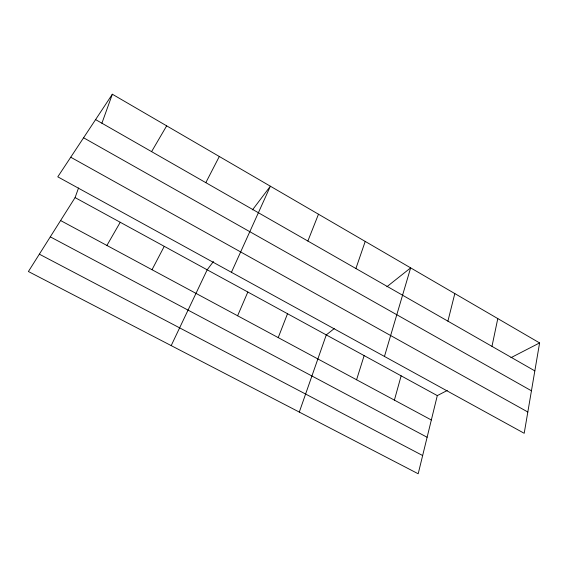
<?xml version="1.0" encoding="UTF-8"?>
<svg xmlns="http://www.w3.org/2000/svg" width="568" height="568" viewBox="0 0 568 568"><rect width="100%" height="100%" fill="white"/><g stroke="black" fill="none" stroke-linecap="round" stroke-linejoin="round"><path stroke-width="0.85" d="M539.6 342.93L524.2 433.285L57.787 176.826L112.35 94.231L539.6 342.93L510.923 357.698M491.973 346.366L497.788 318.591M447.25 390.479L437.303 395.605L418.19 473.769L28.4 271.518L75.082 197.593L78.547 187.98M447.904 321.154L454.819 293.578M394.398 400.113L401.136 375.839M384.458 356.448L410.65 267.869L386.886 286.748M356.583 379.772L364.138 355.611M355.902 268.522L365.217 241.428M299.3 412.077L326.273 334.907L334.225 328.595M101.892 123.242L112.35 94.231M278.221 337.619L287.514 313.721M307.863 241.038L318.478 214.221M237.609 315.772L247.826 292.03M231.439 272.306L270.375 186.219L252.49 209.876M171.195 345.614L207.178 269.807L213.447 261.514M205.822 182.662L219.312 156.491M152.018 269.729L164.258 246.342M106.905 245.454L120.238 222.28M151.585 151.635L166.665 125.847M39.355 254.173L422.649 455.529M50.289 236.849L427.115 437.253M60.591 220.54L431.339 419.986M75.082 197.593L437.303 395.605M70.737 157.222L527.828 412.006M83.581 137.775L531.442 390.805M95.594 119.599L534.836 370.883"/></g></svg>
